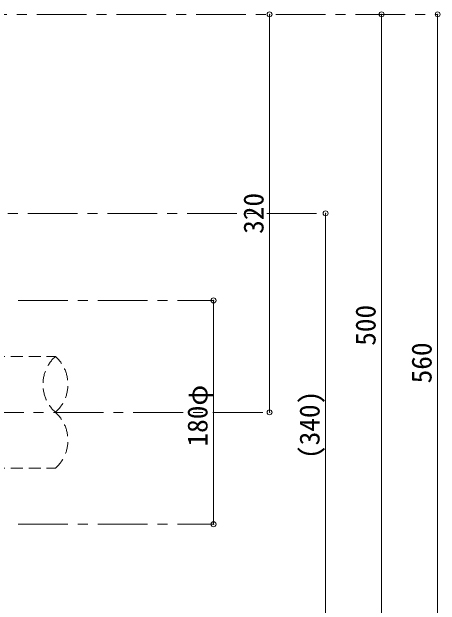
# Model space of a CAD drawing. Units: millimetres at full size, sheet at 1:8. Extents: x -1698 to 1542, y -1117 to 1131.
# Drawn here: x -40.9 to 303.1, y -672.7 to -195.7 of the extents above; entities that cross this region are included whole.
import ezdxf
from ezdxf.enums import TextEntityAlignment as Align

# ---------------------------------------------------------------- set-up
doc = ezdxf.new("R2010")
doc.units = ezdxf.units.MM
doc.header["$LTSCALE"] = 8
doc.header["$PDMODE"] = 32
doc.header["$PDSIZE"] = 4
doc.linetypes.add('CHAIN1', pattern=[8, 5, -1, 1, -1])
doc.linetypes.add('DASHED1', pattern=[1.8, 1.2, -0.6])
doc.layers.add('0-0_ﾚｲﾔ1', color=4, linetype='Continuous', lineweight=9)
doc.styles.add('ＭＳ ゴシック', font='')
doc.styles.get('ＭＳ ゴシック').set_extended_font_data('MS Gothic')

msp = doc.modelspace()

# ---------------------------------------------------------------- linework, layer by layer
at = {"layer": '0-0_ﾚｲﾔ1', "linetype": 'CHAIN1'}
for p, q in [((-468.911, -197.695), (301.089, -197.695)), ((-604.113, -357.695), (211.089, -357.695)), ((-35.911, -427.695), (121.089, -427.695)), ((-647.411, -517.695), (166.089, -517.695)), ((-35.911, -607.695), (121.089, -607.695))]:
    msp.add_line(p, q, dxfattribs=at)
at = {"layer": '0-0_ﾚｲﾔ1'}
for p, q in [((166.089, -197.695), (166.089, -517.695)), ((256.089, -197.695), (256.089, -697.695)), ((301.089, -197.695), (301.089, -758.095)), ((211.089, -357.695), (211.089, -697.695)), ((121.089, -427.695), (121.089, -607.695))]:
    msp.add_line(p, q, dxfattribs=at)
at = {"layer": '0-0_ﾚｲﾔ1', "linetype": 'DASHED1'}
for p, q in [((-531.367, -472.695), (-5.911, -472.695)), ((-531.367, -562.695), (-5.911, -562.695))]:
    msp.add_line(p, q, dxfattribs=at)
for centre, start, end in [((14.402, -495.195), 132.07502, 227.92498), ((-26.223, -495.195), 312.07502, 47.92498), ((-26.223, -540.195), 312.07502, 47.92498)]:
    msp.add_arc(centre, 30.312, start, end, dxfattribs=at)
at = {"layer": '0-0_ﾚｲﾔ1', "color": 1}
for p in [(166.089, -197.695), (256.089, -197.695), (301.089, -197.695), (211.089, -357.695), (121.089, -427.695), (166.089, -517.695), (121.089, -607.695)]:
    msp.add_point(p, dxfattribs=at)

# ---------------------------------------------------------------- texts
at = {"layer": '0-0_ﾚｲﾔ1', "color": 7, "style": 'ＭＳ ゴシック'}
for s, p in [('320', (166.089, -374.195)), ('500', (256.089, -464.195)), ('560', (301.089, -494.395)), ('180φ', (121.089, -545.195)), ('(340)', (211.089, -555.195))]:
    msp.add_text(s, height=16.13, rotation=90, dxfattribs=at).set_placement(p, align=Align.BOTTOM_LEFT)

doc.saveas('drawing.dxf')
